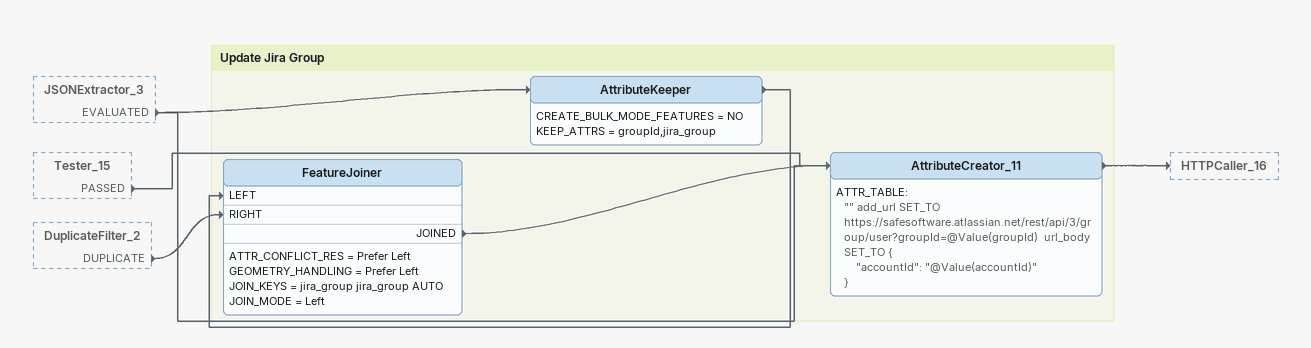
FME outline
JSONExtractor_3 [outside]
    EVALUATED -> AttributeCreator_11
    EVALUATED -> AttributeKeeper
Tester_15 [outside]
    PASSED -> AttributeCreator_11
DuplicateFilter_2 [outside]
    DUPLICATE -> FeatureJoiner [RIGHT]

Bookmark: Update Jira Group
AttributeKeeper
    CREATE_BULK_MODE_FEATURES = NO
    KEEP_ATTRS = groupId,jira_group
    -> FeatureJoiner [LEFT]
FeatureJoiner
    ATTR_CONFLICT_RES = Prefer Left
    GEOMETRY_HANDLING = Prefer Left
    JOIN_KEYS = jira_group jira_group AUTO
    JOIN_MODE = Left
    JOINED -> AttributeCreator_11
AttributeCreator_11
    ATTR_TABLE:
      "" add_url SET_TO https://safesoftware.atlassian.net/rest/api/3/group/user?groupId=@Value(groupId)  url_body SET_TO {
          "accountId": "@Value(accountId)"
      }
    -> HTTPCaller_16
